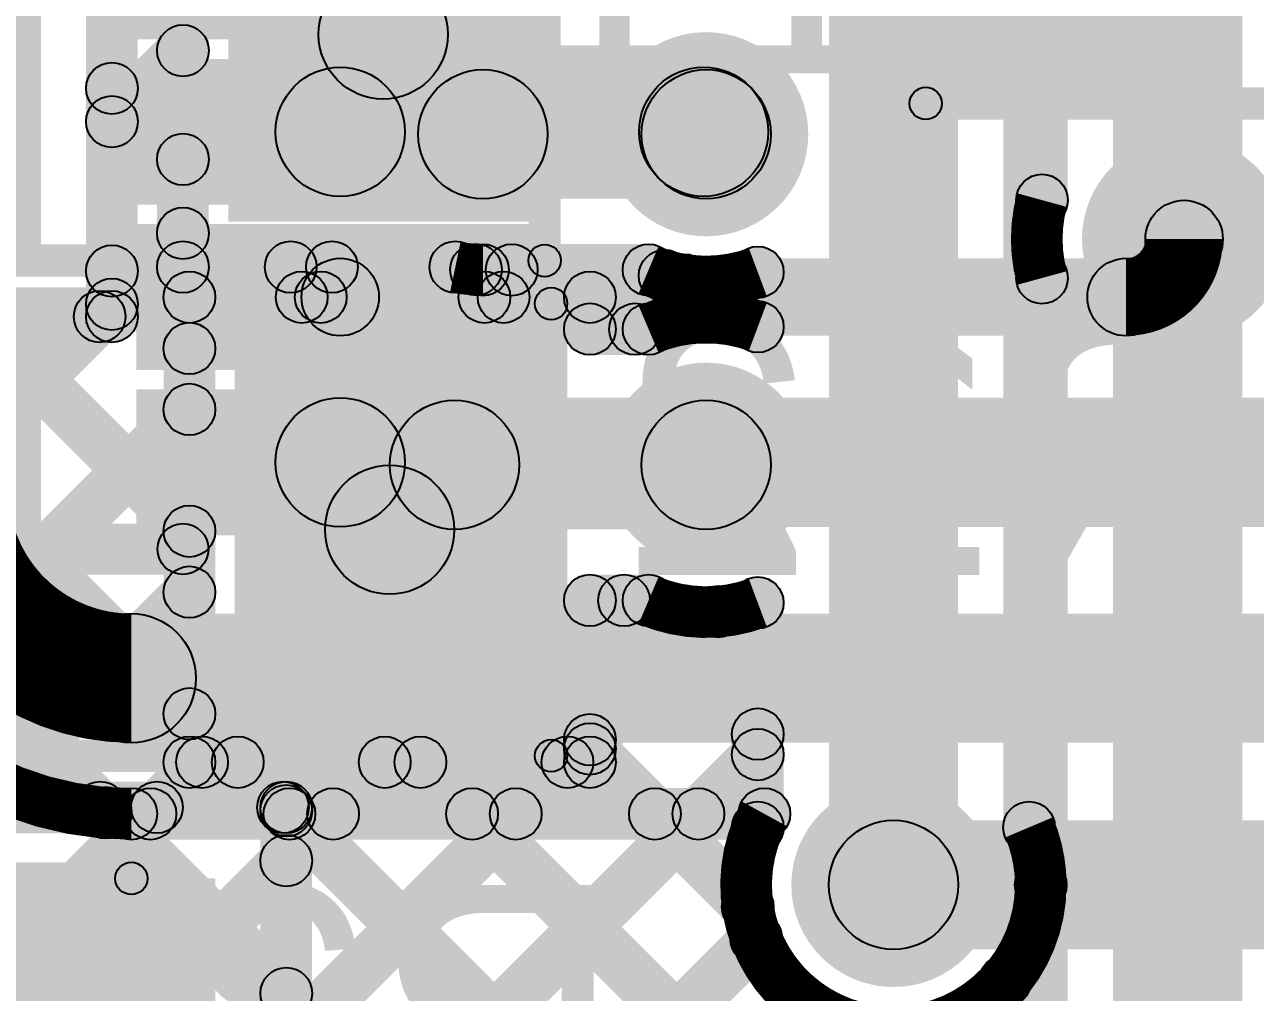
# Model space of a CAD drawing. Header units: millimetres. Extents: x 3.07 to 5.81, y 1.29 to 3.84.
# Drawn here: x 5.4145 to 5.605, y 1.7294 to 1.8792 of the extents above; entities that cross this region are included whole.
import ezdxf

# ---------------------------------------------------------------- set-up
doc = ezdxf.new("R2010")
doc.units = ezdxf.units.MM
doc.header["$MEASUREMENT"] = 0
for name, color, linetype in [('BottomLayer', 5, 'Continuous'), ('BottomOverlay', 54, 'Continuous'), ('BottomPaste', 16, 'Continuous'), ('BottomSolder', 6, 'Continuous'), ('TopLayer', 1, 'Continuous'), ('TopOverlay', 2, 'Continuous'), ('TopPaste', 8, 'Continuous'), ('TopSolder', 216, 'Continuous'), ('ViaHoleLayer', 16, 'Continuous')]:
    doc.layers.add(name, color=color, linetype=linetype)

# ---------------------------------------------------------------- blocks, each defined once
blk = doc.blocks.new('16_TSSOP_17')
at = {"layer": 'TopLayer'}
for points in [[(0.07579, -0.0311), (0.13091, -0.0311), (0.13091, -0.04567), (0.07579, -0.04567)], [(0.07579, -0.05669), (0.13091, -0.05669), (0.13091, -0.07126), (0.07579, -0.07126)], [(0.07579, -0.08228), (0.13091, -0.08228), (0.13091, -0.09685), (0.07579, -0.09685)]]:
    blk.add_hatch(color=1, dxfattribs=at).paths.add_polyline_path(points)
at = {"layer": 'TopOverlay'}
blk.add_hatch(color=2, dxfattribs=at).paths.add_polyline_path([(-0.079, -0.10694), (-0.079, -0.09906), (0.079, -0.09906), (0.079, -0.10694)])
h = blk.add_hatch(color=2, dxfattribs=at)
edge = h.paths.add_edge_path()
edge.add_arc((0.079, -0.103), 0.00394, 0, 360)
at = {"layer": 'TopPaste'}
for points in [[(0.07579, -0.0311), (0.13091, -0.0311), (0.13091, -0.04567), (0.07579, -0.04567)], [(0.07579, -0.05669), (0.13091, -0.05669), (0.13091, -0.07126), (0.07579, -0.07126)], [(0.07579, -0.08228), (0.13091, -0.08228), (0.13091, -0.09685), (0.07579, -0.09685)]]:
    blk.add_hatch(color=8, dxfattribs=at).paths.add_polyline_path(points)
at = {"layer": 'TopSolder'}
for points in [[(0.07179, -0.00151), (0.13491, -0.00151), (0.13491, -0.02408), (0.07179, -0.02408)], [(0.07179, -0.0271), (0.13491, -0.0271), (0.13491, -0.04967), (0.07179, -0.04967)], [(0.07179, -0.05269), (0.13491, -0.05269), (0.13491, -0.07526), (0.07179, -0.07526)], [(0.07179, -0.07828), (0.13491, -0.07828), (0.13491, -0.10085), (0.07179, -0.10085)]]:
    blk.add_hatch(color=216, dxfattribs=at).paths.add_polyline_path(points)
at = {"layer": 'TopOverlay'}
blk.add_circle((0.079, -0.103), 0.00394, dxfattribs=at)
blk = doc.blocks.new('RES0805_B_43')
at = {"layer": 'BottomLayer'}
for points in [[(-0.06, 0.025), (-0.02, 0.025), (-0.02, -0.025), (-0.06, -0.025)], [(0.02, 0.025), (0.06, 0.025), (0.06, -0.025), (0.02, -0.025)]]:
    blk.add_hatch(color=5, dxfattribs=at).paths.add_polyline_path(points)
at = {"layer": 'BottomOverlay'}
h = blk.add_hatch(color=54, dxfattribs=at)
edge = h.paths.add_edge_path()
edge.add_arc((-0.065, 0.035), 0.0025, 0, 360)
h = blk.add_hatch(color=54, dxfattribs=at)
edge = h.paths.add_edge_path()
edge.add_arc((-0.065, 0.035), 0.0025, 0, 360)
for points in [[(-0.065, 0.0325), (-0.065, 0.0375), (0.065, 0.0375), (0.065, 0.0325)], [(-0.0625, -0.035), (-0.0675, -0.035), (-0.0675, 0.035), (-0.0625, 0.035)], [(0.0675, -0.035), (0.0625, -0.035), (0.0625, 0.035), (0.0675, 0.035)], [(-0.065, -0.0375), (-0.065, -0.0325), (0.065, -0.0325), (0.065, -0.0375)]]:
    blk.add_hatch(color=54, dxfattribs=at).paths.add_polyline_path(points)
h = blk.add_hatch(color=54, dxfattribs=at)
edge = h.paths.add_edge_path()
edge.add_arc((0.065, 0.035), 0.0025, 0, 360)
h = blk.add_hatch(color=54, dxfattribs=at)
edge = h.paths.add_edge_path()
edge.add_arc((0.065, 0.035), 0.0025, 0, 360)
h = blk.add_hatch(color=54, dxfattribs=at)
edge = h.paths.add_edge_path()
edge.add_arc((-0.065, -0.035), 0.0025, 0, 360)
h = blk.add_hatch(color=54, dxfattribs=at)
edge = h.paths.add_edge_path()
edge.add_arc((-0.065, -0.035), 0.0025, 0, 360)
h = blk.add_hatch(color=54, dxfattribs=at)
edge = h.paths.add_edge_path()
edge.add_arc((0.065, -0.035), 0.0025, 0, 360)
h = blk.add_hatch(color=54, dxfattribs=at)
edge = h.paths.add_edge_path()
edge.add_arc((0.065, -0.035), 0.0025, 0, 360)
at = {"layer": 'BottomPaste'}
for points in [[(-0.06, 0.025), (-0.02, 0.025), (-0.02, -0.025), (-0.06, -0.025)], [(0.02, 0.025), (0.06, 0.025), (0.06, -0.025), (0.02, -0.025)]]:
    blk.add_hatch(color=16, dxfattribs=at).paths.add_polyline_path(points)
at = {"layer": 'BottomSolder'}
for points in [[(-0.064, 0.029), (-0.016, 0.029), (-0.016, -0.029), (-0.064, -0.029)], [(0.016, 0.029), (0.064, 0.029), (0.064, -0.029), (0.016, -0.029)]]:
    blk.add_hatch(color=6, dxfattribs=at).paths.add_polyline_path(points)
at = {"layer": 'BottomOverlay'}
for centre in [(-0.065, 0.035), (-0.065, 0.035), (0.065, 0.035), (0.065, 0.035), (-0.065, -0.035), (-0.065, -0.035), (0.065, -0.035), (0.065, -0.035)]:
    blk.add_circle(centre, 0.0025, dxfattribs=at)
blk = doc.blocks.new('RES0805_B_44')
at = {"layer": 'BottomLayer'}
for points in [[(-0.06, 0.025), (-0.02, 0.025), (-0.02, -0.025), (-0.06, -0.025)], [(0.02, 0.025), (0.06, 0.025), (0.06, -0.025), (0.02, -0.025)]]:
    blk.add_hatch(color=5, dxfattribs=at).paths.add_polyline_path(points)
at = {"layer": 'BottomOverlay'}
h = blk.add_hatch(color=54, dxfattribs=at)
edge = h.paths.add_edge_path()
edge.add_arc((-0.065, 0.035), 0.0025, 0, 360)
h = blk.add_hatch(color=54, dxfattribs=at)
edge = h.paths.add_edge_path()
edge.add_arc((-0.065, 0.035), 0.0025, 0, 360)
for points in [[(0.065, 0.0375), (0.065, 0.0325), (-0.065, 0.0325), (-0.065, 0.0375)], [(-0.0675, 0.035), (-0.0625, 0.035), (-0.0625, -0.035), (-0.0675, -0.035)], [(0.0625, 0.035), (0.0675, 0.035), (0.0675, -0.035), (0.0625, -0.035)], [(0.065, -0.0325), (0.065, -0.0375), (-0.065, -0.0375), (-0.065, -0.0325)]]:
    blk.add_hatch(color=54, dxfattribs=at).paths.add_polyline_path(points)
h = blk.add_hatch(color=54, dxfattribs=at)
edge = h.paths.add_edge_path()
edge.add_arc((0.065, 0.035), 0.0025, 0, 360)
h = blk.add_hatch(color=54, dxfattribs=at)
edge = h.paths.add_edge_path()
edge.add_arc((0.065, 0.035), 0.0025, 0, 360)
h = blk.add_hatch(color=54, dxfattribs=at)
edge = h.paths.add_edge_path()
edge.add_arc((-0.065, -0.035), 0.0025, 0, 360)
h = blk.add_hatch(color=54, dxfattribs=at)
edge = h.paths.add_edge_path()
edge.add_arc((-0.065, -0.035), 0.0025, 0, 360)
h = blk.add_hatch(color=54, dxfattribs=at)
edge = h.paths.add_edge_path()
edge.add_arc((0.065, -0.035), 0.0025, 0, 360)
h = blk.add_hatch(color=54, dxfattribs=at)
edge = h.paths.add_edge_path()
edge.add_arc((0.065, -0.035), 0.0025, 0, 360)
at = {"layer": 'BottomPaste'}
for points in [[(-0.06, 0.025), (-0.02, 0.025), (-0.02, -0.025), (-0.06, -0.025)], [(0.02, 0.025), (0.06, 0.025), (0.06, -0.025), (0.02, -0.025)]]:
    blk.add_hatch(color=16, dxfattribs=at).paths.add_polyline_path(points)
at = {"layer": 'BottomSolder'}
for points in [[(-0.064, 0.029), (-0.016, 0.029), (-0.016, -0.029), (-0.064, -0.029)], [(0.016, 0.029), (0.064, 0.029), (0.064, -0.029), (0.016, -0.029)]]:
    blk.add_hatch(color=6, dxfattribs=at).paths.add_polyline_path(points)
at = {"layer": 'BottomOverlay'}
for centre in [(-0.065, 0.035), (-0.065, 0.035), (0.065, 0.035), (0.065, 0.035), (-0.065, -0.035), (-0.065, -0.035), (0.065, -0.035), (0.065, -0.035)]:
    blk.add_circle(centre, 0.0025, dxfattribs=at)
blk = doc.blocks.new('RES0805_B_52')
at = {"layer": 'BottomLayer'}
for points in [[(-0.06, 0.025), (-0.02, 0.025), (-0.02, -0.025), (-0.06, -0.025)], [(0.02, 0.025), (0.06, 0.025), (0.06, -0.025), (0.02, -0.025)]]:
    blk.add_hatch(color=5, dxfattribs=at).paths.add_polyline_path(points)
at = {"layer": 'BottomOverlay'}
h = blk.add_hatch(color=54, dxfattribs=at)
edge = h.paths.add_edge_path()
edge.add_arc((-0.065, 0.035), 0.0025, 0, 360)
h = blk.add_hatch(color=54, dxfattribs=at)
edge = h.paths.add_edge_path()
edge.add_arc((-0.065, 0.035), 0.0025, 0, 360)
for points in [[(0.065, 0.0375), (0.065, 0.0325), (-0.065, 0.0325), (-0.065, 0.0375)], [(-0.0675, 0.035), (-0.0625, 0.035), (-0.0625, -0.035), (-0.0675, -0.035)], [(0.0625, 0.035), (0.0675, 0.035), (0.0675, -0.035), (0.0625, -0.035)], [(0.065, -0.0325), (0.065, -0.0375), (-0.065, -0.0375), (-0.065, -0.0325)]]:
    blk.add_hatch(color=54, dxfattribs=at).paths.add_polyline_path(points)
h = blk.add_hatch(color=54, dxfattribs=at)
edge = h.paths.add_edge_path()
edge.add_arc((0.065, 0.035), 0.0025, 0, 360)
h = blk.add_hatch(color=54, dxfattribs=at)
edge = h.paths.add_edge_path()
edge.add_arc((0.065, 0.035), 0.0025, 0, 360)
h = blk.add_hatch(color=54, dxfattribs=at)
edge = h.paths.add_edge_path()
edge.add_arc((-0.065, -0.035), 0.0025, 0, 360)
h = blk.add_hatch(color=54, dxfattribs=at)
edge = h.paths.add_edge_path()
edge.add_arc((-0.065, -0.035), 0.0025, 0, 360)
h = blk.add_hatch(color=54, dxfattribs=at)
edge = h.paths.add_edge_path()
edge.add_arc((0.065, -0.035), 0.0025, 0, 360)
h = blk.add_hatch(color=54, dxfattribs=at)
edge = h.paths.add_edge_path()
edge.add_arc((0.065, -0.035), 0.0025, 0, 360)
at = {"layer": 'BottomPaste'}
for points in [[(-0.06, 0.025), (-0.02, 0.025), (-0.02, -0.025), (-0.06, -0.025)], [(0.02, 0.025), (0.06, 0.025), (0.06, -0.025), (0.02, -0.025)]]:
    blk.add_hatch(color=16, dxfattribs=at).paths.add_polyline_path(points)
at = {"layer": 'BottomSolder'}
for points in [[(-0.064, 0.029), (-0.016, 0.029), (-0.016, -0.029), (-0.064, -0.029)], [(0.016, 0.029), (0.064, 0.029), (0.064, -0.029), (0.016, -0.029)]]:
    blk.add_hatch(color=6, dxfattribs=at).paths.add_polyline_path(points)
at = {"layer": 'BottomOverlay'}
for centre in [(-0.065, 0.035), (-0.065, 0.035), (0.065, 0.035), (0.065, 0.035), (-0.065, -0.035), (-0.065, -0.035), (0.065, -0.035), (0.065, -0.035)]:
    blk.add_circle(centre, 0.0025, dxfattribs=at)
blk = doc.blocks.new('C__0805_103')
at = {"layer": 'TopLayer'}
for points in [[(-0.06, 0.03), (-0.02, 0.03), (-0.02, -0.03), (-0.06, -0.03)], [(0.02, 0.03), (0.06, 0.03), (0.06, -0.03), (0.02, -0.03)]]:
    blk.add_hatch(color=1, dxfattribs=at).paths.add_polyline_path(points)
at = {"layer": 'TopOverlay'}
h = blk.add_hatch(color=2, dxfattribs=at)
edge = h.paths.add_edge_path()
edge.add_arc((-0.065, 0.035), 0.0025, 0, 360)
h = blk.add_hatch(color=2, dxfattribs=at)
edge = h.paths.add_edge_path()
edge.add_arc((-0.065, 0.035), 0.0025, 0, 360)
for points in [[(-0.065, 0.0325), (-0.065, 0.0375), (0.065, 0.0375), (0.065, 0.0325)], [(-0.0625, -0.035), (-0.0675, -0.035), (-0.0675, 0.035), (-0.0625, 0.035)], [(0.0675, -0.035), (0.0625, -0.035), (0.0625, 0.035), (0.0675, 0.035)], [(-0.065, -0.0375), (-0.065, -0.0325), (0.065, -0.0325), (0.065, -0.0375)]]:
    blk.add_hatch(color=2, dxfattribs=at).paths.add_polyline_path(points)
h = blk.add_hatch(color=2, dxfattribs=at)
edge = h.paths.add_edge_path()
edge.add_arc((0.065, 0.035), 0.0025, 0, 360)
h = blk.add_hatch(color=2, dxfattribs=at)
edge = h.paths.add_edge_path()
edge.add_arc((0.065, 0.035), 0.0025, 0, 360)
h = blk.add_hatch(color=2, dxfattribs=at)
edge = h.paths.add_edge_path()
edge.add_arc((-0.065, -0.035), 0.0025, 0, 360)
h = blk.add_hatch(color=2, dxfattribs=at)
edge = h.paths.add_edge_path()
edge.add_arc((-0.065, -0.035), 0.0025, 0, 360)
h = blk.add_hatch(color=2, dxfattribs=at)
edge = h.paths.add_edge_path()
edge.add_arc((0.065, -0.035), 0.0025, 0, 360)
h = blk.add_hatch(color=2, dxfattribs=at)
edge = h.paths.add_edge_path()
edge.add_arc((0.065, -0.035), 0.0025, 0, 360)
at = {"layer": 'TopPaste'}
for points in [[(-0.06, 0.03), (-0.02, 0.03), (-0.02, -0.03), (-0.06, -0.03)], [(0.02, 0.03), (0.06, 0.03), (0.06, -0.03), (0.02, -0.03)]]:
    blk.add_hatch(color=8, dxfattribs=at).paths.add_polyline_path(points)
at = {"layer": 'TopSolder'}
for points in [[(-0.064, 0.034), (-0.016, 0.034), (-0.016, -0.034), (-0.064, -0.034)], [(0.016, 0.034), (0.064, 0.034), (0.064, -0.034), (0.016, -0.034)]]:
    blk.add_hatch(color=216, dxfattribs=at).paths.add_polyline_path(points)
at = {"layer": 'TopOverlay'}
for centre in [(-0.065, 0.035), (-0.065, 0.035), (0.065, 0.035), (0.065, 0.035), (-0.065, -0.035), (-0.065, -0.035), (0.065, -0.035), (0.065, -0.035)]:
    blk.add_circle(centre, 0.0025, dxfattribs=at)

msp = doc.modelspace()

# ---------------------------------------------------------------- hatches: boundary and pattern name
at = {"layer": 'BottomLayer'}
for points in [[(5.432, 1.834), (5.424, 1.834), (5.424, 2.002), (5.432, 2.002)], [(5.297, 1.845), (5.417, 1.845), (5.417, 1.991), (5.297, 1.991)], [(5.603, 1.554), (5.583, 1.554), (5.583, 1.959), (5.603, 1.959)], [(5.576, 1.85203), (5.568, 1.85203), (5.568, 1.95009), (5.576, 1.95009)], [(5.443, 1.84167), (5.435, 1.84167), (5.435, 1.91367), (5.443, 1.91367)], [(5.559, 1.746), (5.539, 1.746), (5.539, 1.912), (5.559, 1.912)], [(5.574, 1.75491), (5.566, 1.75491), (5.566, 1.90309), (5.574, 1.90309)], [(5.46293, 1.8706), (5.47707, 1.88474), (5.49251, 1.8693), (5.47837, 1.85516)], [(5.43083, 1.86135), (5.42517, 1.86701), (5.43617, 1.87801), (5.44183, 1.87235)], [(5.42517, 1.86651), (5.43083, 1.87217), (5.44183, 1.86117), (5.43617, 1.85551)], [(5.48544, 1.85223), (5.48544, 1.87223), (5.52, 1.87223), (5.52, 1.85223)], [(5.43083, 1.83307), (5.42517, 1.83872), (5.43617, 1.84972), (5.44183, 1.84407)], [(5.439, 1.83767), (5.439, 1.84567), (5.48117, 1.84567), (5.48117, 1.83767)], [(5.48544, 1.83723), (5.48544, 1.84523), (5.51109, 1.84523), (5.51109, 1.83723)], [(5.42517, 1.83823), (5.43083, 1.84389), (5.44283, 1.83189), (5.43717, 1.82623)], [(5.45285, 1.83884), (5.4585, 1.8445), (5.46317, 1.83983), (5.45751, 1.83417)], [(5.46022, 1.83417), (5.45456, 1.83983), (5.45923, 1.8445), (5.46488, 1.83884)], [(5.48154, 1.83843), (5.4872, 1.84408), (5.49145, 1.83983), (5.4858, 1.83417)], [(5.4885, 1.83417), (5.48284, 1.83983), (5.48707, 1.84406), (5.49273, 1.8384)], [(5.51074, 1.83751), (5.5164, 1.84317), (5.52288, 1.83669), (5.51722, 1.83103)], [(5.44, 1.833), (5.44, 1.841), (5.502, 1.841), (5.502, 1.833)], [(5.51183, 1.82922), (5.50618, 1.83488), (5.5138, 1.8425), (5.51945, 1.83684)], [(5.532, 1.83241), (5.524, 1.83241), (5.524, 1.84087), (5.532, 1.84087)], [(5.576, 1.554), (5.568, 1.554), (5.568, 1.83997), (5.576, 1.83997)], [(5.286, 1.83), (5.286, 1.838), (5.428, 1.838), (5.428, 1.83)], [(5.444, 1.765), (5.436, 1.765), (5.436, 1.837), (5.444, 1.837)], [(5.506, 1.83205), (5.498, 1.83205), (5.498, 1.837), (5.506, 1.837)], [(5.06193, 1.46417), (5.05628, 1.46983), (5.42328, 1.83683), (5.42893, 1.83117)], [(5.298, 1.757), (5.417, 1.757), (5.417, 1.836), (5.298, 1.836)], [(5.34738, 1.83117), (5.35303, 1.83683), (5.42903, 1.76083), (5.42338, 1.75517)], [(5.37566, 1.83117), (5.38132, 1.83683), (5.44283, 1.77532), (5.43717, 1.76966)], [(5.40395, 1.83117), (5.4096, 1.83683), (5.44283, 1.8036), (5.43717, 1.79795)], [(5.502, 1.82805), (5.502, 1.83605), (5.51109, 1.83605), (5.51109, 1.82805)], [(5.38122, 1.75517), (5.37556, 1.76083), (5.43717, 1.82244), (5.44283, 1.81678)], [(5.48105, 1.80105), (5.48105, 1.82105), (5.52, 1.82105), (5.52, 1.80105)], [(5.47807, 1.79393), (5.46393, 1.80807), (5.47398, 1.81812), (5.48812, 1.80398)], [(5.4095, 1.75517), (5.40384, 1.76083), (5.43717, 1.79416), (5.44283, 1.7885)], [(5.502, 1.78605), (5.502, 1.79405), (5.51109, 1.79405), (5.51109, 1.78605)], [(5.50447, 1.78722), (5.51012, 1.79288), (5.53083, 1.77217), (5.52517, 1.76651)], [(5.506, 1.765), (5.498, 1.765), (5.498, 1.79005), (5.506, 1.79005)], [(5.50483, 1.76565), (5.49917, 1.7713), (5.51901, 1.79114), (5.52466, 1.78548)], [(5.532, 1.75491), (5.524, 1.75491), (5.524, 1.78968), (5.532, 1.78968)], [(5.50135, 1.76217), (5.4957, 1.76783), (5.49917, 1.7713), (5.50483, 1.76565)], [(5.44, 1.761), (5.44, 1.769), (5.502, 1.769), (5.502, 1.761)], [(5.45783, 1.69036), (5.45217, 1.69602), (5.52517, 1.76902), (5.53083, 1.76336)], [(5.49917, 1.76423), (5.50483, 1.76989), (5.52927, 1.74544), (5.52361, 1.73979)], [(5.43779, 1.75517), (5.43213, 1.76083), (5.43913, 1.76783), (5.44479, 1.76217)], [(5.44466, 1.76217), (5.45032, 1.76783), (5.45732, 1.76083), (5.45166, 1.75517)], [(5.45783, 1.74693), (5.45217, 1.75259), (5.46741, 1.76783), (5.47307, 1.76217)], [(5.45783, 1.71865), (5.45217, 1.7243), (5.4957, 1.76783), (5.50135, 1.76217)], [(5.47295, 1.76217), (5.4786, 1.76783), (5.57483, 1.6716), (5.56917, 1.66595)], [(5.367, 1.754), (5.367, 1.762), (5.455, 1.762), (5.455, 1.754)], [(5.45217, 1.75466), (5.45783, 1.76032), (5.57483, 1.64332), (5.56917, 1.63766)], [(5.459, 1.676), (5.451, 1.676), (5.451, 1.758), (5.459, 1.758)], [(5.378, 1.607), (5.444, 1.607), (5.444, 1.747), (5.378, 1.747)], [(5.46892, 1.67317), (5.46327, 1.67883), (5.52494, 1.7405), (5.53059, 1.73484)], [(5.56343, 1.72826), (5.56909, 1.73391), (5.57483, 1.72817), (5.56917, 1.72251)], [(5.45217, 1.72638), (5.45783, 1.73203), (5.51103, 1.67883), (5.50538, 1.67317)]]:
    msp.add_hatch(color=5, dxfattribs=at).paths.add_polyline_path(points)
h = msp.add_hatch(color=5, dxfattribs=at)
edge = h.paths.add_edge_path()
edge.add_arc((5.47, 1.87767), 0.01, 0, 360)
h = msp.add_hatch(color=5, dxfattribs=at)
edge = h.paths.add_edge_path()
edge.add_arc((5.439, 1.87518), 0.004, 0, 360)
h = msp.add_hatch(color=5, dxfattribs=at)
edge = h.paths.add_edge_path()
edge.add_arc((5.428, 1.86934), 0.004, 0, 360)
h = msp.add_hatch(color=5, dxfattribs=at)
edge = h.paths.add_edge_path()
edge.add_arc((5.52, 1.86223), 0.01181, 0, 360)
h = msp.add_hatch(color=5, dxfattribs=at)
edge = h.paths.add_edge_path()
edge.add_arc((5.48544, 1.86223), 0.01, 0, 360)
h = msp.add_hatch(color=5, dxfattribs=at)
edge = h.paths.add_edge_path()
edge.add_arc((5.48544, 1.86223), 0.01, 0, 360)
h = msp.add_hatch(color=5, dxfattribs=at)
edge = h.paths.add_edge_path()
edge.add_arc((5.52, 1.86223), 0.01, 0, 360)
h = msp.add_hatch(color=5, dxfattribs=at)
edge = h.paths.add_edge_path()
edge.add_arc((5.428, 1.86418), 0.004, 0, 360)
h = msp.add_hatch(color=5, dxfattribs=at)
edge = h.paths.add_edge_path()
edge.add_arc((5.439, 1.85834), 0.004, 0, 360)
h = msp.add_hatch(color=5, dxfattribs=at)
edge = h.paths.add_edge_path()
edge.add_arc((5.572, 1.85203), 0.004, 0, 360)
h = msp.add_hatch(color=5, dxfattribs=at)
edge = h.paths.add_edge_path()
edge.add_arc((5.572, 1.85203), 0.004, 0, 360)
h = msp.add_hatch(color=5, dxfattribs=at)
edge = h.paths.add_edge_path()
edge.add_arc((5.594, 1.846), 0.01181, 0, 360)
h = msp.add_hatch(color=5, dxfattribs=at)
edge = h.paths.add_edge_path()
edge.add_arc((5.439, 1.8469), 0.004, 0, 360)
h = msp.add_hatch(color=5, dxfattribs=at)
edge = h.paths.add_edge_path()
edge.add_arc((5.428, 1.84106), 0.004, 0, 360)
h = msp.add_hatch(color=5, dxfattribs=at)
edge = h.paths.add_edge_path()
edge.add_arc((5.439, 1.84167), 0.004, 0, 360)
h = msp.add_hatch(color=5, dxfattribs=at)
edge = h.paths.add_edge_path()
edge.add_arc((5.439, 1.84167), 0.004, 0, 360)
h = msp.add_hatch(color=5, dxfattribs=at)
edge = h.paths.add_edge_path()
edge.add_arc((5.45568, 1.84167), 0.004, 0, 360)
h = msp.add_hatch(color=5, dxfattribs=at)
edge = h.paths.add_edge_path()
edge.add_arc((5.46206, 1.84167), 0.004, 0, 360)
h = msp.add_hatch(color=5, dxfattribs=at)
edge = h.paths.add_edge_path()
edge.add_arc((5.48117, 1.84167), 0.004, 0, 360)
h = msp.add_hatch(color=5, dxfattribs=at)
edge = h.paths.add_edge_path()
edge.add_arc((5.48117, 1.84167), 0.004, 0, 360)
h = msp.add_hatch(color=5, dxfattribs=at)
edge = h.paths.add_edge_path()
edge.add_arc((5.48117, 1.84167), 0.004, 0, 360)
h = msp.add_hatch(color=5, dxfattribs=at)
edge = h.paths.add_edge_path()
edge.add_arc((5.48437, 1.84126), 0.004, 0, 360)
h = msp.add_hatch(color=5, dxfattribs=at)
edge = h.paths.add_edge_path()
edge.add_arc((5.48544, 1.84123), 0.004, 0, 360)
h = msp.add_hatch(color=5, dxfattribs=at)
edge = h.paths.add_edge_path()
edge.add_arc((5.48544, 1.84123), 0.004, 0, 360)
h = msp.add_hatch(color=5, dxfattribs=at)
edge = h.paths.add_edge_path()
edge.add_arc((5.48544, 1.84123), 0.004, 0, 360)
h = msp.add_hatch(color=5, dxfattribs=at)
edge = h.paths.add_edge_path()
edge.add_arc((5.4899, 1.84123), 0.004, 0, 360)
h = msp.add_hatch(color=5, dxfattribs=at)
edge = h.paths.add_edge_path()
edge.add_arc((5.51109, 1.84123), 0.004, 0, 360)
h = msp.add_hatch(color=5, dxfattribs=at)
edge = h.paths.add_edge_path()
edge.add_arc((5.51109, 1.84123), 0.004, 0, 360)
h = msp.add_hatch(color=5, dxfattribs=at)
edge = h.paths.add_edge_path()
edge.add_arc((5.528, 1.84087), 0.004, 0, 360)
h = msp.add_hatch(color=5, dxfattribs=at)
edge = h.paths.add_edge_path()
edge.add_arc((5.528, 1.84087), 0.004, 0, 360)
h = msp.add_hatch(color=5, dxfattribs=at)
edge = h.paths.add_edge_path()
edge.add_arc((5.51357, 1.84034), 0.004, 0, 360)
h = msp.add_hatch(color=5, dxfattribs=at)
edge = h.paths.add_edge_path()
edge.add_arc((5.51663, 1.83967), 0.004, 0, 360)
h = msp.add_hatch(color=5, dxfattribs=at)
edge = h.paths.add_edge_path()
edge.add_arc((5.572, 1.83997), 0.004, 0, 360)
h = msp.add_hatch(color=5, dxfattribs=at)
edge = h.paths.add_edge_path()
edge.add_arc((5.572, 1.83997), 0.004, 0, 360)
h = msp.add_hatch(color=5, dxfattribs=at)
edge = h.paths.add_edge_path()
edge.add_arc((5.44, 1.837), 0.004, 0, 360)
h = msp.add_hatch(color=5, dxfattribs=at)
edge = h.paths.add_edge_path()
edge.add_arc((5.44, 1.837), 0.004, 0, 360)
h = msp.add_hatch(color=5, dxfattribs=at)
edge = h.paths.add_edge_path()
edge.add_arc((5.45739, 1.837), 0.004, 0, 360)
h = msp.add_hatch(color=5, dxfattribs=at)
edge = h.paths.add_edge_path()
edge.add_arc((5.46034, 1.837), 0.004, 0, 360)
h = msp.add_hatch(color=5, dxfattribs=at)
edge = h.paths.add_edge_path()
edge.add_arc((5.48567, 1.837), 0.004, 0, 360)
h = msp.add_hatch(color=5, dxfattribs=at)
edge = h.paths.add_edge_path()
edge.add_arc((5.48863, 1.837), 0.004, 0, 360)
h = msp.add_hatch(color=5, dxfattribs=at)
edge = h.paths.add_edge_path()
edge.add_arc((5.502, 1.837), 0.004, 0, 360)
h = msp.add_hatch(color=5, dxfattribs=at)
edge = h.paths.add_edge_path()
edge.add_arc((5.502, 1.837), 0.004, 0, 360)
h = msp.add_hatch(color=5, dxfattribs=at)
edge = h.paths.add_edge_path()
edge.add_arc((5.428, 1.8359), 0.004, 0, 360)
h = msp.add_hatch(color=5, dxfattribs=at)
edge = h.paths.add_edge_path()
edge.add_arc((5.4261, 1.834), 0.004, 0, 360)
h = msp.add_hatch(color=5, dxfattribs=at)
edge = h.paths.add_edge_path()
edge.add_arc((5.428, 1.834), 0.004, 0, 360)
h = msp.add_hatch(color=5, dxfattribs=at)
edge = h.paths.add_edge_path()
edge.add_arc((5.428, 1.834), 0.004, 0, 360)
h = msp.add_hatch(color=5, dxfattribs=at)
edge = h.paths.add_edge_path()
edge.add_arc((5.52005, 1.83386), 0.004, 0, 360)
h = msp.add_hatch(color=5, dxfattribs=at)
edge = h.paths.add_edge_path()
edge.add_arc((5.502, 1.83205), 0.004, 0, 360)
h = msp.add_hatch(color=5, dxfattribs=at)
edge = h.paths.add_edge_path()
edge.add_arc((5.502, 1.83205), 0.004, 0, 360)
h = msp.add_hatch(color=5, dxfattribs=at)
edge = h.paths.add_edge_path()
edge.add_arc((5.509, 1.83205), 0.004, 0, 360)
h = msp.add_hatch(color=5, dxfattribs=at)
edge = h.paths.add_edge_path()
edge.add_arc((5.51109, 1.83205), 0.004, 0, 360)
h = msp.add_hatch(color=5, dxfattribs=at)
edge = h.paths.add_edge_path()
edge.add_arc((5.51109, 1.83205), 0.004, 0, 360)
h = msp.add_hatch(color=5, dxfattribs=at)
edge = h.paths.add_edge_path()
edge.add_arc((5.528, 1.83241), 0.004, 0, 360)
h = msp.add_hatch(color=5, dxfattribs=at)
edge = h.paths.add_edge_path()
edge.add_arc((5.528, 1.83241), 0.004, 0, 360)
h = msp.add_hatch(color=5, dxfattribs=at)
edge = h.paths.add_edge_path()
edge.add_arc((5.44, 1.82906), 0.004, 0, 360)
h = msp.add_hatch(color=5, dxfattribs=at)
edge = h.paths.add_edge_path()
edge.add_arc((5.44, 1.81961), 0.004, 0, 360)
h = msp.add_hatch(color=5, dxfattribs=at)
edge = h.paths.add_edge_path()
edge.add_arc((5.52, 1.81105), 0.01181, 0, 360)
h = msp.add_hatch(color=5, dxfattribs=at)
edge = h.paths.add_edge_path()
edge.add_arc((5.48105, 1.81105), 0.01, 0, 360)
h = msp.add_hatch(color=5, dxfattribs=at)
edge = h.paths.add_edge_path()
edge.add_arc((5.48105, 1.81105), 0.01, 0, 360)
h = msp.add_hatch(color=5, dxfattribs=at)
edge = h.paths.add_edge_path()
edge.add_arc((5.52, 1.81105), 0.01, 0, 360)
h = msp.add_hatch(color=5, dxfattribs=at)
edge = h.paths.add_edge_path()
edge.add_arc((5.471, 1.801), 0.01, 0, 360)
h = msp.add_hatch(color=5, dxfattribs=at)
edge = h.paths.add_edge_path()
edge.add_arc((5.44, 1.80077), 0.004, 0, 360)
h = msp.add_hatch(color=5, dxfattribs=at)
edge = h.paths.add_edge_path()
edge.add_arc((5.44, 1.79133), 0.004, 0, 360)
h = msp.add_hatch(color=5, dxfattribs=at)
edge = h.paths.add_edge_path()
edge.add_arc((5.502, 1.79005), 0.004, 0, 360)
h = msp.add_hatch(color=5, dxfattribs=at)
edge = h.paths.add_edge_path()
edge.add_arc((5.502, 1.79005), 0.004, 0, 360)
h = msp.add_hatch(color=5, dxfattribs=at)
edge = h.paths.add_edge_path()
edge.add_arc((5.50729, 1.79005), 0.004, 0, 360)
h = msp.add_hatch(color=5, dxfattribs=at)
edge = h.paths.add_edge_path()
edge.add_arc((5.51109, 1.79005), 0.004, 0, 360)
h = msp.add_hatch(color=5, dxfattribs=at)
edge = h.paths.add_edge_path()
edge.add_arc((5.51109, 1.79005), 0.004, 0, 360)
h = msp.add_hatch(color=5, dxfattribs=at)
edge = h.paths.add_edge_path()
edge.add_arc((5.528, 1.78968), 0.004, 0, 360)
h = msp.add_hatch(color=5, dxfattribs=at)
edge = h.paths.add_edge_path()
edge.add_arc((5.528, 1.78968), 0.004, 0, 360)
h = msp.add_hatch(color=5, dxfattribs=at)
edge = h.paths.add_edge_path()
edge.add_arc((5.52184, 1.78831), 0.004, 0, 360)
h = msp.add_hatch(color=5, dxfattribs=at)
edge = h.paths.add_edge_path()
edge.add_arc((5.44, 1.77249), 0.004, 0, 360)
h = msp.add_hatch(color=5, dxfattribs=at)
edge = h.paths.add_edge_path()
edge.add_arc((5.502, 1.76847), 0.004, 0, 360)
h = msp.add_hatch(color=5, dxfattribs=at)
edge = h.paths.add_edge_path()
edge.add_arc((5.502, 1.76847), 0.004, 0, 360)
h = msp.add_hatch(color=5, dxfattribs=at)
edge = h.paths.add_edge_path()
edge.add_arc((5.528, 1.76934), 0.004, 0, 360)
h = msp.add_hatch(color=5, dxfattribs=at)
edge = h.paths.add_edge_path()
edge.add_arc((5.502, 1.76706), 0.004, 0, 360)
h = msp.add_hatch(color=5, dxfattribs=at)
edge = h.paths.add_edge_path()
edge.add_arc((5.44, 1.765), 0.004, 0, 360)
h = msp.add_hatch(color=5, dxfattribs=at)
edge = h.paths.add_edge_path()
edge.add_arc((5.44, 1.765), 0.004, 0, 360)
h = msp.add_hatch(color=5, dxfattribs=at)
edge = h.paths.add_edge_path()
edge.add_arc((5.44196, 1.765), 0.004, 0, 360)
h = msp.add_hatch(color=5, dxfattribs=at)
edge = h.paths.add_edge_path()
edge.add_arc((5.44749, 1.765), 0.004, 0, 360)
h = msp.add_hatch(color=5, dxfattribs=at)
edge = h.paths.add_edge_path()
edge.add_arc((5.47024, 1.765), 0.004, 0, 360)
h = msp.add_hatch(color=5, dxfattribs=at)
edge = h.paths.add_edge_path()
edge.add_arc((5.47577, 1.765), 0.004, 0, 360)
h = msp.add_hatch(color=5, dxfattribs=at)
edge = h.paths.add_edge_path()
edge.add_arc((5.49853, 1.765), 0.004, 0, 360)
h = msp.add_hatch(color=5, dxfattribs=at)
edge = h.paths.add_edge_path()
edge.add_arc((5.49853, 1.765), 0.004, 0, 360)
h = msp.add_hatch(color=5, dxfattribs=at)
edge = h.paths.add_edge_path()
edge.add_arc((5.502, 1.765), 0.004, 0, 360)
h = msp.add_hatch(color=5, dxfattribs=at)
edge = h.paths.add_edge_path()
edge.add_arc((5.502, 1.765), 0.004, 0, 360)
h = msp.add_hatch(color=5, dxfattribs=at)
edge = h.paths.add_edge_path()
edge.add_arc((5.528, 1.76619), 0.004, 0, 360)
h = msp.add_hatch(color=5, dxfattribs=at)
edge = h.paths.add_edge_path()
edge.add_arc((5.4262, 1.758), 0.004, 0, 360)
h = msp.add_hatch(color=5, dxfattribs=at)
edge = h.paths.add_edge_path()
edge.add_arc((5.43496, 1.758), 0.004, 0, 360)
h = msp.add_hatch(color=5, dxfattribs=at)
edge = h.paths.add_edge_path()
edge.add_arc((5.45449, 1.758), 0.004, 0, 360)
h = msp.add_hatch(color=5, dxfattribs=at)
edge = h.paths.add_edge_path()
edge.add_arc((5.455, 1.758), 0.004, 0, 360)
h = msp.add_hatch(color=5, dxfattribs=at)
edge = h.paths.add_edge_path()
edge.add_arc((5.455, 1.758), 0.004, 0, 360)
h = msp.add_hatch(color=5, dxfattribs=at)
edge = h.paths.add_edge_path()
edge.add_arc((5.455, 1.75749), 0.004, 0, 360)
h = msp.add_hatch(color=5, dxfattribs=at)
edge = h.paths.add_edge_path()
edge.add_arc((5.528, 1.75491), 0.004, 0, 360)
h = msp.add_hatch(color=5, dxfattribs=at)
edge = h.paths.add_edge_path()
edge.add_arc((5.528, 1.75491), 0.004, 0, 360)
h = msp.add_hatch(color=5, dxfattribs=at)
edge = h.paths.add_edge_path()
edge.add_arc((5.57, 1.75491), 0.004, 0, 360)
h = msp.add_hatch(color=5, dxfattribs=at)
edge = h.paths.add_edge_path()
edge.add_arc((5.57, 1.75491), 0.004, 0, 360)
h = msp.add_hatch(color=5, dxfattribs=at)
edge = h.paths.add_edge_path()
edge.add_arc((5.549, 1.746), 0.01181, 0, 360)
h = msp.add_hatch(color=5, dxfattribs=at)
edge = h.paths.add_edge_path()
edge.add_arc((5.549, 1.746), 0.01, 0, 360)
h = msp.add_hatch(color=5, dxfattribs=at)
edge = h.paths.add_edge_path()
edge.add_arc((5.455, 1.74976), 0.004, 0, 360)
h = msp.add_hatch(color=5, dxfattribs=at)
edge = h.paths.add_edge_path()
edge.add_arc((5.57181, 1.746), 0.004, 0, 360)
h = msp.add_hatch(color=5, dxfattribs=at)
edge = h.paths.add_edge_path()
edge.add_arc((5.57181, 1.746), 0.004, 0, 360)
h = msp.add_hatch(color=5, dxfattribs=at)
edge = h.paths.add_edge_path()
edge.add_arc((5.52644, 1.74262), 0.004, 0, 360)
h = msp.add_hatch(color=5, dxfattribs=at)
edge = h.paths.add_edge_path()
edge.add_arc((5.52776, 1.73767), 0.004, 0, 360)
h = msp.add_hatch(color=5, dxfattribs=at)
edge = h.paths.add_edge_path()
edge.add_arc((5.56626, 1.73108), 0.004, 0, 360)
h = msp.add_hatch(color=5, dxfattribs=at)
edge = h.paths.add_edge_path()
edge.add_arc((5.455, 1.7292), 0.004, 0, 360)
at = {"layer": 'BottomSolder'}
h = msp.add_hatch(color=6, dxfattribs=at)
edge = h.paths.add_edge_path()
edge.add_arc((5.52, 1.86223), 0.01581, 0, 360)
h = msp.add_hatch(color=6, dxfattribs=at)
edge = h.paths.add_edge_path()
edge.add_arc((5.594, 1.846), 0.01581, 0, 360)
h = msp.add_hatch(color=6, dxfattribs=at)
edge = h.paths.add_edge_path()
edge.add_arc((5.52, 1.81105), 0.01581, 0, 360)
h = msp.add_hatch(color=6, dxfattribs=at)
edge = h.paths.add_edge_path()
edge.add_arc((5.549, 1.746), 0.01581, 0, 360)
at = {"layer": 'TopLayer'}
h = msp.add_hatch(color=1, dxfattribs=at)
edge = h.paths.add_edge_path()
edge.add_arc((5.52, 1.86223), 0.01181, 0, 360)
h = msp.add_hatch(color=1, dxfattribs=at)
edge = h.paths.add_edge_path()
edge.add_arc((5.46335, 1.86261), 0.01, 0, 360)
for points in [[(5.46335, 1.85261), (5.46335, 1.87261), (5.51961, 1.87261), (5.51961, 1.85261)], [(5.46335, 1.83102), (5.46335, 1.84302), (5.58502, 1.84302), (5.58502, 1.83102)], [(5.46335, 1.80143), (5.46335, 1.82143), (5.72481, 1.82143), (5.72481, 1.80143)], [(5.431, 1.768), (5.431, 1.788), (5.73673, 1.788), (5.73673, 1.768)], [(5.37316, 1.77711), (5.37881, 1.78276), (5.49894, 1.66264), (5.49328, 1.65698)], [(5.431, 1.753), (5.431, 1.761), (5.52902, 1.761), (5.52902, 1.753)], [(5.34279, 1.66017), (5.33713, 1.66583), (5.43113, 1.75983), (5.43679, 1.75417)], [(5.37107, 1.66017), (5.36541, 1.66583), (5.45941, 1.75983), (5.46507, 1.75417)], [(5.38283, 1.64365), (5.37717, 1.6493), (5.4877, 1.75983), (5.49335, 1.75417)], [(5.42524, 1.65778), (5.41959, 1.66343), (5.51598, 1.75983), (5.52164, 1.75417)], [(5.42422, 1.75433), (5.42988, 1.75998), (5.56683, 1.62303), (5.56117, 1.61738)], [(5.45266, 1.75417), (5.45832, 1.75983), (5.56683, 1.65132), (5.56117, 1.64566)], [(5.48095, 1.75417), (5.4866, 1.75983), (5.56783, 1.6786), (5.56217, 1.67295)], [(5.50923, 1.75417), (5.51489, 1.75983), (5.52927, 1.74544), (5.52361, 1.73979)], [(5.549, 1.736), (5.549, 1.756), (5.774, 1.756), (5.774, 1.736)], [(5.45353, 1.65778), (5.44787, 1.66343), (5.52494, 1.7405), (5.53059, 1.73484)]]:
    msp.add_hatch(color=1, dxfattribs=at).paths.add_polyline_path(points)
h = msp.add_hatch(color=1, dxfattribs=at)
edge = h.paths.add_edge_path()
edge.add_arc((5.51961, 1.86261), 0.01, 0, 360)
h = msp.add_hatch(color=1, dxfattribs=at)
edge = h.paths.add_edge_path()
edge.add_arc((5.594, 1.846), 0.01181, 0, 360)
h = msp.add_hatch(color=1, dxfattribs=at)
edge = h.paths.add_edge_path()
edge.add_arc((5.594, 1.846), 0.006, 0, 360)
h = msp.add_hatch(color=1, dxfattribs=at)
edge = h.paths.add_edge_path()
edge.add_arc((5.46335, 1.83702), 0.006, 0, 360)
h = msp.add_hatch(color=1, dxfattribs=at)
edge = h.paths.add_edge_path()
edge.add_arc((5.58502, 1.83702), 0.006, 0, 360)
h = msp.add_hatch(color=1, dxfattribs=at)
edge = h.paths.add_edge_path()
edge.add_arc((5.58502, 1.83702), 0.006, 0, 360)
h = msp.add_hatch(color=1, dxfattribs=at)
edge = h.paths.add_edge_path()
edge.add_arc((5.52, 1.81105), 0.01181, 0, 360)
h = msp.add_hatch(color=1, dxfattribs=at)
edge = h.paths.add_edge_path()
edge.add_arc((5.46335, 1.81143), 0.01, 0, 360)
h = msp.add_hatch(color=1, dxfattribs=at)
edge = h.paths.add_edge_path()
edge.add_arc((5.431, 1.778), 0.01, 0, 360)
h = msp.add_hatch(color=1, dxfattribs=at)
edge = h.paths.add_edge_path()
edge.add_arc((5.431, 1.778), 0.01, 0, 360)
h = msp.add_hatch(color=1, dxfattribs=at)
edge = h.paths.add_edge_path()
edge.add_arc((5.42705, 1.75716), 0.004, 0, 360)
h = msp.add_hatch(color=1, dxfattribs=at)
edge = h.paths.add_edge_path()
edge.add_arc((5.431, 1.757), 0.004, 0, 360)
h = msp.add_hatch(color=1, dxfattribs=at)
edge = h.paths.add_edge_path()
edge.add_arc((5.431, 1.757), 0.004, 0, 360)
h = msp.add_hatch(color=1, dxfattribs=at)
edge = h.paths.add_edge_path()
edge.add_arc((5.43396, 1.757), 0.004, 0, 360)
h = msp.add_hatch(color=1, dxfattribs=at)
edge = h.paths.add_edge_path()
edge.add_arc((5.45549, 1.757), 0.004, 0, 360)
h = msp.add_hatch(color=1, dxfattribs=at)
edge = h.paths.add_edge_path()
edge.add_arc((5.46224, 1.757), 0.004, 0, 360)
h = msp.add_hatch(color=1, dxfattribs=at)
edge = h.paths.add_edge_path()
edge.add_arc((5.48377, 1.757), 0.004, 0, 360)
h = msp.add_hatch(color=1, dxfattribs=at)
edge = h.paths.add_edge_path()
edge.add_arc((5.49053, 1.757), 0.004, 0, 360)
h = msp.add_hatch(color=1, dxfattribs=at)
edge = h.paths.add_edge_path()
edge.add_arc((5.51206, 1.757), 0.004, 0, 360)
h = msp.add_hatch(color=1, dxfattribs=at)
edge = h.paths.add_edge_path()
edge.add_arc((5.51881, 1.757), 0.004, 0, 360)
h = msp.add_hatch(color=1, dxfattribs=at)
edge = h.paths.add_edge_path()
edge.add_arc((5.52902, 1.757), 0.004, 0, 360)
h = msp.add_hatch(color=1, dxfattribs=at)
edge = h.paths.add_edge_path()
edge.add_arc((5.52902, 1.757), 0.004, 0, 360)
h = msp.add_hatch(color=1, dxfattribs=at)
edge = h.paths.add_edge_path()
edge.add_arc((5.549, 1.746), 0.01181, 0, 360)
h = msp.add_hatch(color=1, dxfattribs=at)
edge = h.paths.add_edge_path()
edge.add_arc((5.549, 1.746), 0.01, 0, 360)
h = msp.add_hatch(color=1, dxfattribs=at)
edge = h.paths.add_edge_path()
edge.add_arc((5.52644, 1.74262), 0.004, 0, 360)
h = msp.add_hatch(color=1, dxfattribs=at)
edge = h.paths.add_edge_path()
edge.add_arc((5.52776, 1.73767), 0.004, 0, 360)
at = {"layer": 'TopSolder'}
h = msp.add_hatch(color=216, dxfattribs=at)
edge = h.paths.add_edge_path()
edge.add_arc((5.52, 1.86223), 0.01581, 0, 360)
h = msp.add_hatch(color=216, dxfattribs=at)
edge = h.paths.add_edge_path()
edge.add_arc((5.594, 1.846), 0.01581, 0, 360)
h = msp.add_hatch(color=216, dxfattribs=at)
edge = h.paths.add_edge_path()
edge.add_arc((5.52, 1.81105), 0.01581, 0, 360)
h = msp.add_hatch(color=216, dxfattribs=at)
edge = h.paths.add_edge_path()
edge.add_arc((5.549, 1.746), 0.01581, 0, 360)
at = {"layer": 'ViaHoleLayer'}
h = msp.add_hatch(color=16, dxfattribs=at)
edge = h.paths.add_edge_path()
edge.add_arc((5.52, 1.86223), 0.00787, 0, 360)
h = msp.add_hatch(color=16, dxfattribs=at)
edge = h.paths.add_edge_path()
edge.add_arc((5.594, 1.846), 0.00787, 0, 360)
h = msp.add_hatch(color=16, dxfattribs=at)
edge = h.paths.add_edge_path()
edge.add_arc((5.52, 1.81105), 0.00787, 0, 360)
h = msp.add_hatch(color=16, dxfattribs=at)
edge = h.paths.add_edge_path()
edge.add_arc((5.549, 1.746), 0.00787, 0, 360)

# ---------------------------------------------------------------- linework, layer by layer
at = {"layer": 'BottomLayer', "const_width": 0.008}
for points in [[(5.572, 1.83997, -0.13453), (5.572, 1.85203)], [(5.48544, 1.84123, -0.051212), (5.48117, 1.84167)], [(5.48544, 1.84123, -0.051212), (5.48117, 1.84167)], [(5.528, 1.84087, -0.192187), (5.51109, 1.84123)], [(5.51109, 1.83205, -0.192187), (5.528, 1.83241)], [(5.528, 1.78968, -0.192187), (5.51109, 1.79005)], [(5.57181, 1.746, -1.223773), (5.528, 1.75491)], [(5.57, 1.75491, -0.100628), (5.57181, 1.746)]]:
    msp.add_lwpolyline(points, format="xyb", dxfattribs=at)
at = {"layer": 'BottomLayer'}
for centre, radius in [((5.47, 1.87767), 0.01), ((5.439, 1.87518), 0.004), ((5.428, 1.86934), 0.004), ((5.48544, 1.86223), 0.01), ((5.48544, 1.86223), 0.01), ((5.52, 1.86223), 0.01), ((5.428, 1.86418), 0.004), ((5.439, 1.85834), 0.004), ((5.572, 1.85203), 0.004), ((5.572, 1.85203), 0.004), ((5.439, 1.8469), 0.004), ((5.428, 1.84106), 0.004), ((5.439, 1.84167), 0.004), ((5.439, 1.84167), 0.004), ((5.45568, 1.84167), 0.004), ((5.46206, 1.84167), 0.004), ((5.48117, 1.84167), 0.004), ((5.48117, 1.84167), 0.004), ((5.48117, 1.84167), 0.004), ((5.48437, 1.84126), 0.004), ((5.48544, 1.84123), 0.004), ((5.48544, 1.84123), 0.004), ((5.48544, 1.84123), 0.004), ((5.4899, 1.84123), 0.004), ((5.51109, 1.84123), 0.004), ((5.51109, 1.84123), 0.004), ((5.528, 1.84087), 0.004), ((5.528, 1.84087), 0.004), ((5.51357, 1.84034), 0.004), ((5.51663, 1.83967), 0.004), ((5.572, 1.83997), 0.004), ((5.572, 1.83997), 0.004), ((5.44, 1.837), 0.004), ((5.44, 1.837), 0.004), ((5.45739, 1.837), 0.004), ((5.46034, 1.837), 0.004), ((5.48567, 1.837), 0.004), ((5.48863, 1.837), 0.004), ((5.502, 1.837), 0.004), ((5.502, 1.837), 0.004), ((5.428, 1.8359), 0.004), ((5.4261, 1.834), 0.004), ((5.428, 1.834), 0.004), ((5.428, 1.834), 0.004), ((5.52005, 1.83386), 0.004), ((5.502, 1.83205), 0.004), ((5.502, 1.83205), 0.004), ((5.509, 1.83205), 0.004), ((5.51109, 1.83205), 0.004), ((5.51109, 1.83205), 0.004), ((5.528, 1.83241), 0.004), ((5.528, 1.83241), 0.004), ((5.44, 1.82906), 0.004), ((5.44, 1.81961), 0.004), ((5.48105, 1.81105), 0.01), ((5.48105, 1.81105), 0.01), ((5.52, 1.81105), 0.01), ((5.471, 1.801), 0.01), ((5.44, 1.80077), 0.004), ((5.44, 1.79133), 0.004), ((5.502, 1.79005), 0.004), ((5.502, 1.79005), 0.004), ((5.50729, 1.79005), 0.004), ((5.51109, 1.79005), 0.004), ((5.51109, 1.79005), 0.004), ((5.528, 1.78968), 0.004), ((5.528, 1.78968), 0.004), ((5.52184, 1.78831), 0.004), ((5.44, 1.77249), 0.004), ((5.502, 1.76847), 0.004), ((5.502, 1.76847), 0.004), ((5.528, 1.76934), 0.004), ((5.502, 1.76706), 0.004), ((5.44, 1.765), 0.004), ((5.44, 1.765), 0.004), ((5.44196, 1.765), 0.004), ((5.44749, 1.765), 0.004), ((5.47024, 1.765), 0.004), ((5.47577, 1.765), 0.004), ((5.49853, 1.765), 0.004), ((5.49853, 1.765), 0.004), ((5.502, 1.765), 0.004), ((5.502, 1.765), 0.004), ((5.528, 1.76619), 0.004), ((5.4262, 1.758), 0.004), ((5.43496, 1.758), 0.004), ((5.45449, 1.758), 0.004), ((5.455, 1.758), 0.004), ((5.455, 1.758), 0.004), ((5.455, 1.75749), 0.004), ((5.528, 1.75491), 0.004), ((5.528, 1.75491), 0.004), ((5.57, 1.75491), 0.004), ((5.57, 1.75491), 0.004), ((5.549, 1.746), 0.01), ((5.455, 1.74976), 0.004), ((5.57181, 1.746), 0.004), ((5.57181, 1.746), 0.004), ((5.52644, 1.74262), 0.004), ((5.52776, 1.73767), 0.004), ((5.56626, 1.73108), 0.004), ((5.455, 1.7292), 0.004)]:
    msp.add_circle(centre, radius, dxfattribs=at)
at = {"layer": 'TopLayer'}
for points, const_width in [([(5.594, 1.846, -0.414214), (5.58502, 1.83702)], 0.012), ([(5.431, 1.778, -0.414214), (5.402, 1.807)], 0.02), ([(5.431, 1.757, -0.414214), (5.381, 1.807)], 0.008), ([(5.55791, 1.725, -0.712079), (5.52902, 1.757)], 0.008)]:
    msp.add_lwpolyline(points, format="xyb", dxfattribs=dict(at, const_width=const_width))
for centre, radius in [((5.46335, 1.86261), 0.01), ((5.51961, 1.86261), 0.01), ((5.594, 1.846), 0.006), ((5.46335, 1.83702), 0.006), ((5.58502, 1.83702), 0.006), ((5.58502, 1.83702), 0.006), ((5.46335, 1.81143), 0.01), ((5.431, 1.778), 0.01), ((5.431, 1.778), 0.01), ((5.42705, 1.75716), 0.004), ((5.431, 1.757), 0.004), ((5.431, 1.757), 0.004), ((5.43396, 1.757), 0.004), ((5.45549, 1.757), 0.004), ((5.46224, 1.757), 0.004), ((5.48377, 1.757), 0.004), ((5.49053, 1.757), 0.004), ((5.51206, 1.757), 0.004), ((5.51881, 1.757), 0.004), ((5.52902, 1.757), 0.004), ((5.52902, 1.757), 0.004), ((5.549, 1.746), 0.01), ((5.52644, 1.74262), 0.004), ((5.52776, 1.73767), 0.004)]:
    msp.add_circle(centre, radius, dxfattribs=at)

# ---------------------------------------------------------------- block references
for name, p in [('16_TSSOP_17', (5.36, 1.901)), ('RES0805_B_43', (5.431, 1.801))]:
    msp.add_blockref(name, p)
for name, p, rotation in [('C__0805_103', (5.619, 1.902), 360), ('RES0805_B_44', (5.43, 1.87767), 180), ('RES0805_B_52', (5.366, 1.712), 180)]:
    msp.add_blockref(name, p, dxfattribs=dict(rotation=rotation))

# ---------------------------------------------------------------- texts
at = {"layer": 'BottomOverlay', "text_generation_flag": 2}
for s, p in [('R11', (5.59, 1.87167)), ('R12', (5.605, 1.794)), ('R3', (5.507, 1.706))]:
    msp.add_text(s, height=0.04, dxfattribs=at).set_placement(p)

doc.saveas('drawing.dxf')
